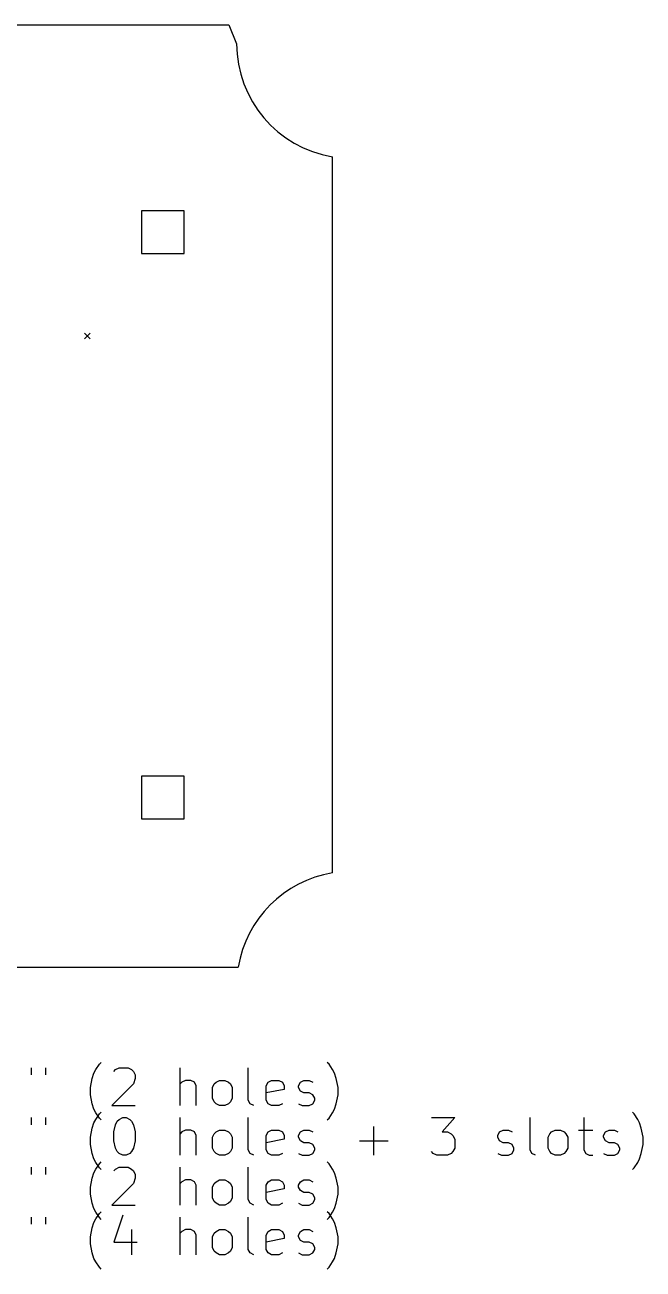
# Model space of a CAD drawing. Extents: x -25.7 to 40.5, y -65 to 1.
# Drawn here: x 7.7 to 40.5, y -65 to 1 of the extents above; entities that cross this region are included whole.
import ezdxf

# ---------------------------------------------------------------- set-up
doc = ezdxf.new("R2010")
doc.units = 0
doc.layers.add('BLACK', color=7, linetype='CONTINUOUS')

msp = doc.modelspace()

# ---------------------------------------------------------------- linework, layer by layer
at = {"layer": 'BLACK', "linetype": 'CONTINUOUS'}
for p, q in [((-18.5, 1), (18.5, 1)), ((18.5, 1), (18.917237, 0)), ((24, -44), (24, -6)), ((16.131382, -8.868618), (13.868618, -8.868618)), ((13.868618, -8.868618), (13.868618, -11.131382)), ((16.131382, -11.131382), (16.131382, -8.868618)), ((13.868618, -11.131382), (16.131382, -11.131382)), ((10.85, -15.35), (11.15, -15.65)), ((11.15, -15.35), (10.85, -15.65)), ((16.131382, -38.868618), (13.868618, -38.868618)), ((13.868618, -38.868618), (13.868618, -41.131382)), ((16.131382, -41.131382), (16.131382, -38.868618)), ((13.868618, -41.131382), (16.131382, -41.131382)), ((-19, -49), (19, -49.000004)), ((11.630386, -54.149365), (11.725625, -54.054127)), ((23.820864, -54.149365), (23.725626, -54.054127)), ((8.011338, -54.339842), (8.011338, -54.720794)), ((8.773243, -54.339842), (8.773243, -54.720794)), ((11.249434, -54.91127), (11.344672, -54.625556)), ((11.344672, -54.625556), (11.43991, -54.43508)), ((11.43991, -54.43508), (11.630386, -54.149365)), ((12.392291, -54.530318), (12.487529, -54.43508)), ((12.487529, -54.43508), (12.678005, -54.339842)), ((12.678005, -54.339842), (13.154196, -54.339842)), ((13.154196, -54.339842), (13.344672, -54.43508)), ((13.344672, -54.43508), (13.43991, -54.530318)), ((13.43991, -54.530318), (13.535148, -54.720794)), ((13.535148, -54.720794), (13.535148, -54.91127)), ((15.916101, -56.339842), (15.916101, -54.339842)), ((19.535149, -56.054127), (19.535149, -54.339842)), ((24.01134, -54.43508), (23.820864, -54.149365)), ((24.106578, -54.625556), (24.01134, -54.43508)), ((24.201816, -54.91127), (24.106578, -54.625556)), ((11.154196, -55.387461), (11.249434, -54.91127)), ((11.154196, -55.768413), (11.154196, -55.387461)), ((13.43991, -55.196984), (12.297053, -56.339842)), ((13.535148, -54.91127), (13.43991, -55.196984)), ((16.011339, -55.101746), (15.916101, -55.196984)), ((16.201815, -55.006508), (16.011339, -55.101746)), ((16.48753, -55.006508), (16.201815, -55.006508)), ((16.678006, -55.101746), (16.48753, -55.006508)), ((16.773244, -55.292223), (16.678006, -55.101746)), ((16.773244, -56.339842), (16.773244, -55.292223)), ((17.630387, -55.387461), (17.725625, -55.196984)), ((17.630387, -55.958889), (17.630387, -55.387461)), ((17.725625, -55.196984), (17.820863, -55.101746)), ((17.820863, -55.101746), (18.011339, -55.006508)), ((18.011339, -55.006508), (18.297054, -55.006508)), ((18.297054, -55.006508), (18.48753, -55.101746)), ((18.48753, -55.101746), (18.582768, -55.196984)), ((18.582768, -55.196984), (18.678006, -55.387461)), ((18.678006, -55.387461), (18.678006, -55.958889)), ((20.48753, -55.292223), (20.582768, -55.101746)), ((20.48753, -56.054127), (20.48753, -55.292223)), ((20.582768, -55.101746), (20.773244, -55.006508)), ((20.773244, -55.006508), (21.154197, -55.006508)), ((21.154197, -55.006508), (21.344673, -55.101746)), ((21.344673, -55.101746), (21.439911, -55.292223)), ((21.439911, -55.292223), (21.439911, -55.482699)), ((22.201816, -55.292223), (22.297054, -55.101746)), ((22.201816, -55.387461), (22.201816, -55.292223)), ((22.297054, -55.577937), (22.201816, -55.387461)), ((22.297054, -55.101746), (22.48753, -55.006508)), ((22.48753, -55.006508), (22.773244, -55.006508)), ((22.773244, -55.006508), (22.963721, -55.101746)), ((24.297054, -55.387461), (24.201816, -54.91127)), ((24.297054, -55.768413), (24.297054, -55.387461)), ((11.249434, -56.244604), (11.154196, -55.768413)), ((17.725625, -56.149365), (17.630387, -55.958889)), ((18.678006, -55.958889), (18.582768, -56.149365)), ((19.630387, -56.244604), (19.535149, -56.054127)), ((21.439911, -55.482699), (20.48753, -55.673175)), ((20.582768, -56.244604), (20.48753, -56.054127)), ((22.48753, -55.673175), (22.297054, -55.577937)), ((22.773244, -55.673175), (22.48753, -55.673175)), ((22.963721, -55.768413), (22.773244, -55.673175)), ((23.058959, -55.958889), (22.963721, -55.768413)), ((22.963721, -56.244604), (23.058959, -56.054127)), ((23.058959, -56.054127), (23.058959, -55.958889)), ((24.201816, -56.244604), (24.297054, -55.768413)), ((11.344672, -56.530318), (11.249434, -56.244604)), ((11.43991, -56.720794), (11.344672, -56.530318)), ((11.630386, -57.006508), (11.43991, -56.720794)), ((11.630386, -56.789365), (11.725625, -56.694127)), ((12.297053, -56.339842), (13.535148, -56.339842)), ((17.820863, -56.244604), (17.725625, -56.149365)), ((18.011339, -56.339842), (17.820863, -56.244604)), ((18.297054, -56.339842), (18.011339, -56.339842)), ((18.48753, -56.244604), (18.297054, -56.339842)), ((18.582768, -56.149365), (18.48753, -56.244604)), ((19.820863, -56.339842), (19.630387, -56.244604)), ((20.773244, -56.339842), (20.582768, -56.244604)), ((21.154197, -56.339842), (20.773244, -56.339842)), ((21.344673, -56.244604), (21.154197, -56.339842)), ((22.201816, -56.244604), (22.392292, -56.339842)), ((22.392292, -56.339842), (22.773244, -56.339842)), ((22.773244, -56.339842), (22.963721, -56.244604)), ((23.820864, -57.006508), (24.01134, -56.720794)), ((24.01134, -56.720794), (24.106578, -56.530318)), ((24.106578, -56.530318), (24.201816, -56.244604)), ((40.011342, -56.789365), (39.916104, -56.694127)), ((8.011338, -56.979842), (8.011338, -57.360794)), ((8.773243, -56.979842), (8.773243, -57.360794)), ((11.249434, -57.55127), (11.344672, -57.265556)), ((11.344672, -57.265556), (11.43991, -57.07508)), ((11.43991, -57.07508), (11.630386, -56.789365)), ((11.725625, -57.101746), (11.630386, -57.006508)), ((12.392291, -57.741746), (12.487529, -57.360794)), ((12.487529, -57.360794), (12.582767, -57.170318)), ((12.582767, -57.170318), (12.678005, -57.07508)), ((12.678005, -57.07508), (12.868481, -56.979842)), ((12.868481, -56.979842), (13.058958, -56.979842)), ((13.058958, -56.979842), (13.249434, -57.07508)), ((13.249434, -57.07508), (13.344672, -57.170318)), ((13.344672, -57.170318), (13.43991, -57.360794)), ((13.43991, -57.360794), (13.535148, -57.741746)), ((15.916101, -58.979842), (15.916101, -56.979842)), ((19.535149, -58.694127), (19.535149, -56.979842)), ((23.725626, -57.101746), (23.820864, -57.006508)), ((29.249436, -56.979842), (30.487531, -56.979842)), ((30.487531, -56.979842), (29.820864, -57.741746)), ((34.487532, -58.694127), (34.487532, -56.979842)), ((37.344675, -56.979842), (37.344675, -58.694127)), ((40.201818, -57.07508), (40.011342, -56.789365)), ((40.297056, -57.265556), (40.201818, -57.07508)), ((40.392294, -57.55127), (40.297056, -57.265556)), ((11.154196, -58.027461), (11.249434, -57.55127)), ((11.154196, -58.408413), (11.154196, -58.027461)), ((12.392291, -58.217937), (12.392291, -57.741746)), ((13.535148, -57.741746), (13.535148, -58.217937)), ((16.011339, -57.741746), (15.916101, -57.836984)), ((16.201815, -57.646508), (16.011339, -57.741746)), ((16.48753, -57.646508), (16.201815, -57.646508)), ((16.678006, -57.741746), (16.48753, -57.646508)), ((16.773244, -57.932223), (16.678006, -57.741746)), ((16.773244, -58.979842), (16.773244, -57.932223)), ((17.630387, -58.027461), (17.725625, -57.836984)), ((17.630387, -58.598889), (17.630387, -58.027461)), ((17.725625, -57.836984), (17.820863, -57.741746)), ((17.820863, -57.741746), (18.011339, -57.646508)), ((18.011339, -57.646508), (18.297054, -57.646508)), ((18.297054, -57.646508), (18.48753, -57.741746)), ((18.48753, -57.741746), (18.582768, -57.836984)), ((18.582768, -57.836984), (18.678006, -58.027461)), ((18.678006, -58.027461), (18.678006, -58.598889)), ((20.48753, -57.932223), (20.582768, -57.741746)), ((20.48753, -58.694127), (20.48753, -57.932223)), ((20.582768, -57.741746), (20.773244, -57.646508)), ((20.773244, -57.646508), (21.154197, -57.646508)), ((21.154197, -57.646508), (21.344673, -57.741746)), ((21.344673, -57.741746), (21.439911, -57.932223)), ((21.439911, -57.932223), (21.439911, -58.122699)), ((22.201816, -57.932223), (22.297054, -57.741746)), ((22.201816, -58.027461), (22.201816, -57.932223)), ((22.297054, -58.217937), (22.201816, -58.027461)), ((22.297054, -57.741746), (22.48753, -57.646508)), ((22.48753, -57.646508), (22.773244, -57.646508)), ((22.773244, -57.646508), (22.963721, -57.741746)), ((26.201817, -58.979842), (26.201817, -57.456032)), ((29.820864, -57.741746), (30.106579, -57.741746)), ((30.106579, -57.741746), (30.297055, -57.836984)), ((30.297055, -57.836984), (30.392293, -57.932223)), ((30.392293, -57.932223), (30.487531, -58.122699)), ((32.773246, -57.932223), (32.868484, -57.741746)), ((32.773246, -58.027461), (32.773246, -57.932223)), ((32.868484, -58.217937), (32.773246, -58.027461)), ((32.868484, -57.741746), (33.05896, -57.646508)), ((33.05896, -57.646508), (33.344674, -57.646508)), ((33.344674, -57.646508), (33.535151, -57.741746)), ((35.439913, -58.027461), (35.535151, -57.836984)), ((35.439913, -58.598889), (35.439913, -58.027461)), ((35.535151, -57.836984), (35.630389, -57.741746)), ((35.630389, -57.741746), (35.820865, -57.646508)), ((35.820865, -57.646508), (36.10658, -57.646508)), ((36.10658, -57.646508), (36.297056, -57.741746)), ((36.297056, -57.741746), (36.392294, -57.836984)), ((36.392294, -57.836984), (36.487532, -58.027461)), ((36.487532, -58.027461), (36.487532, -58.598889)), ((37.058961, -57.646508), (37.820865, -57.646508)), ((38.392294, -57.932223), (38.487532, -57.741746)), ((38.392294, -58.027461), (38.392294, -57.932223)), ((38.487532, -58.217937), (38.392294, -58.027461)), ((38.487532, -57.741746), (38.678008, -57.646508)), ((38.678008, -57.646508), (38.963722, -57.646508)), ((38.963722, -57.646508), (39.154199, -57.741746)), ((40.487532, -58.027461), (40.392294, -57.55127)), ((40.487532, -58.408413), (40.487532, -58.027461)), ((11.249434, -58.884604), (11.154196, -58.408413)), ((12.487529, -58.598889), (12.392291, -58.217937)), ((12.582767, -58.789365), (12.487529, -58.598889)), ((13.43991, -58.598889), (13.344672, -58.789365)), ((13.535148, -58.217937), (13.43991, -58.598889)), ((17.725625, -58.789365), (17.630387, -58.598889)), ((18.678006, -58.598889), (18.582768, -58.789365)), ((19.630387, -58.884604), (19.535149, -58.694127)), ((21.439911, -58.122699), (20.48753, -58.313175)), ((20.582768, -58.884604), (20.48753, -58.694127)), ((22.48753, -58.313175), (22.297054, -58.217937)), ((22.773244, -58.313175), (22.48753, -58.313175)), ((22.963721, -58.408413), (22.773244, -58.313175)), ((23.058959, -58.598889), (22.963721, -58.408413)), ((22.963721, -58.884604), (23.058959, -58.694127)), ((23.058959, -58.694127), (23.058959, -58.598889)), ((25.439912, -58.217937), (26.963722, -58.217937)), ((30.487531, -58.598889), (30.392293, -58.789365)), ((30.487531, -58.122699), (30.487531, -58.598889)), ((33.05896, -58.313175), (32.868484, -58.217937)), ((33.344674, -58.313175), (33.05896, -58.313175)), ((33.535151, -58.408413), (33.344674, -58.313175)), ((33.630389, -58.598889), (33.535151, -58.408413)), ((33.535151, -58.884604), (33.630389, -58.694127)), ((33.630389, -58.694127), (33.630389, -58.598889)), ((34.58277, -58.884604), (34.487532, -58.694127)), ((35.535151, -58.789365), (35.439913, -58.598889)), ((36.487532, -58.598889), (36.392294, -58.789365)), ((37.344675, -58.694127), (37.439913, -58.884604)), ((38.678008, -58.313175), (38.487532, -58.217937)), ((38.963722, -58.313175), (38.678008, -58.313175)), ((39.154199, -58.408413), (38.963722, -58.313175)), ((39.249437, -58.598889), (39.154199, -58.408413)), ((39.154199, -58.884604), (39.249437, -58.694127)), ((39.249437, -58.694127), (39.249437, -58.598889)), ((40.392294, -58.884604), (40.487532, -58.408413)), ((11.344672, -59.170318), (11.249434, -58.884604)), ((11.43991, -59.360794), (11.344672, -59.170318)), ((11.630386, -59.646508), (11.43991, -59.360794)), ((11.630386, -59.429365), (11.725625, -59.334127)), ((12.678005, -58.884604), (12.582767, -58.789365)), ((12.868481, -58.979842), (12.678005, -58.884604)), ((13.058958, -58.979842), (12.868481, -58.979842)), ((13.249434, -58.884604), (13.058958, -58.979842)), ((13.344672, -58.789365), (13.249434, -58.884604)), ((17.820863, -58.884604), (17.725625, -58.789365)), ((18.011339, -58.979842), (17.820863, -58.884604)), ((18.297054, -58.979842), (18.011339, -58.979842)), ((18.48753, -58.884604), (18.297054, -58.979842)), ((18.582768, -58.789365), (18.48753, -58.884604)), ((19.820863, -58.979842), (19.630387, -58.884604)), ((20.773244, -58.979842), (20.582768, -58.884604)), ((21.154197, -58.979842), (20.773244, -58.979842)), ((21.344673, -58.884604), (21.154197, -58.979842)), ((22.201816, -58.884604), (22.392292, -58.979842)), ((22.392292, -58.979842), (22.773244, -58.979842)), ((22.773244, -58.979842), (22.963721, -58.884604)), ((23.820864, -59.429365), (23.725626, -59.334127)), ((29.344674, -58.884604), (29.249436, -58.789365)), ((29.53515, -58.979842), (29.344674, -58.884604)), ((30.106579, -58.979842), (29.53515, -58.979842)), ((30.297055, -58.884604), (30.106579, -58.979842)), ((30.392293, -58.789365), (30.297055, -58.884604)), ((32.773246, -58.884604), (32.963722, -58.979842)), ((32.963722, -58.979842), (33.344674, -58.979842)), ((33.344674, -58.979842), (33.535151, -58.884604)), ((34.773246, -58.979842), (34.58277, -58.884604)), ((35.630389, -58.884604), (35.535151, -58.789365)), ((35.820865, -58.979842), (35.630389, -58.884604)), ((36.10658, -58.979842), (35.820865, -58.979842)), ((36.297056, -58.884604), (36.10658, -58.979842)), ((36.392294, -58.789365), (36.297056, -58.884604)), ((37.439913, -58.884604), (37.630389, -58.979842)), ((37.630389, -58.979842), (37.820865, -58.979842)), ((38.392294, -58.884604), (38.58277, -58.979842)), ((38.58277, -58.979842), (38.963722, -58.979842)), ((38.963722, -58.979842), (39.154199, -58.884604)), ((40.011342, -59.646508), (40.201818, -59.360794)), ((40.201818, -59.360794), (40.297056, -59.170318)), ((40.297056, -59.170318), (40.392294, -58.884604)), ((8.011338, -59.619842), (8.011338, -60.000794)), ((8.773243, -59.619842), (8.773243, -60.000794)), ((11.249434, -60.19127), (11.344672, -59.905556)), ((11.344672, -59.905556), (11.43991, -59.71508)), ((11.43991, -59.71508), (11.630386, -59.429365)), ((11.725625, -59.741746), (11.630386, -59.646508)), ((12.392291, -59.810318), (12.487529, -59.71508)), ((12.487529, -59.71508), (12.678005, -59.619842)), ((12.678005, -59.619842), (13.154196, -59.619842)), ((13.154196, -59.619842), (13.344672, -59.71508)), ((13.344672, -59.71508), (13.43991, -59.810318)), ((13.43991, -59.810318), (13.535148, -60.000794)), ((13.535148, -60.000794), (13.535148, -60.19127)), ((15.916101, -61.619842), (15.916101, -59.619842)), ((19.535149, -61.334127), (19.535149, -59.619842)), ((24.01134, -59.71508), (23.820864, -59.429365)), ((24.106578, -59.905556), (24.01134, -59.71508)), ((24.201816, -60.19127), (24.106578, -59.905556)), ((39.916104, -59.741746), (40.011342, -59.646508)), ((11.154196, -60.667461), (11.249434, -60.19127)), ((11.154196, -61.048413), (11.154196, -60.667461)), ((13.43991, -60.476984), (12.297053, -61.619842)), ((13.535148, -60.19127), (13.43991, -60.476984)), ((16.011339, -60.381746), (15.916101, -60.476984)), ((16.201815, -60.286508), (16.011339, -60.381746)), ((16.48753, -60.286508), (16.201815, -60.286508)), ((16.678006, -60.381746), (16.48753, -60.286508)), ((16.773244, -60.572223), (16.678006, -60.381746)), ((16.773244, -61.619842), (16.773244, -60.572223)), ((17.630387, -60.667461), (17.725625, -60.476984)), ((17.630387, -61.238889), (17.630387, -60.667461)), ((17.725625, -60.476984), (17.820863, -60.381746)), ((17.820863, -60.381746), (18.011339, -60.286508)), ((18.011339, -60.286508), (18.297054, -60.286508)), ((18.297054, -60.286508), (18.48753, -60.381746)), ((18.48753, -60.381746), (18.582768, -60.476984)), ((18.582768, -60.476984), (18.678006, -60.667461)), ((18.678006, -60.667461), (18.678006, -61.238889)), ((20.48753, -60.572223), (20.582768, -60.381746)), ((20.48753, -61.334127), (20.48753, -60.572223)), ((20.582768, -60.381746), (20.773244, -60.286508)), ((20.773244, -60.286508), (21.154197, -60.286508)), ((21.154197, -60.286508), (21.344673, -60.381746)), ((21.344673, -60.381746), (21.439911, -60.572223)), ((21.439911, -60.572223), (21.439911, -60.762699)), ((22.201816, -60.572223), (22.297054, -60.381746)), ((22.201816, -60.667461), (22.201816, -60.572223)), ((22.297054, -60.857937), (22.201816, -60.667461)), ((22.297054, -60.381746), (22.48753, -60.286508)), ((22.48753, -60.286508), (22.773244, -60.286508)), ((22.773244, -60.286508), (22.963721, -60.381746)), ((24.297054, -60.667461), (24.201816, -60.19127)), ((24.297054, -61.048413), (24.297054, -60.667461)), ((11.249434, -61.524604), (11.154196, -61.048413)), ((17.725625, -61.429365), (17.630387, -61.238889)), ((18.678006, -61.238889), (18.582768, -61.429365)), ((19.630387, -61.524604), (19.535149, -61.334127)), ((21.439911, -60.762699), (20.48753, -60.953175)), ((20.582768, -61.524604), (20.48753, -61.334127)), ((22.48753, -60.953175), (22.297054, -60.857937)), ((22.773244, -60.953175), (22.48753, -60.953175)), ((22.963721, -61.048413), (22.773244, -60.953175)), ((23.058959, -61.238889), (22.963721, -61.048413)), ((22.963721, -61.524604), (23.058959, -61.334127)), ((23.058959, -61.334127), (23.058959, -61.238889)), ((24.201816, -61.524604), (24.297054, -61.048413)), ((11.344672, -61.810318), (11.249434, -61.524604)), ((11.43991, -62.000794), (11.344672, -61.810318)), ((11.630386, -62.286508), (11.43991, -62.000794)), ((11.630386, -62.069365), (11.725625, -61.974127)), ((12.297053, -61.619842), (13.535148, -61.619842)), ((17.820863, -61.524604), (17.725625, -61.429365)), ((18.011339, -61.619842), (17.820863, -61.524604)), ((18.297054, -61.619842), (18.011339, -61.619842)), ((18.48753, -61.524604), (18.297054, -61.619842)), ((18.582768, -61.429365), (18.48753, -61.524604)), ((19.820863, -61.619842), (19.630387, -61.524604)), ((20.773244, -61.619842), (20.582768, -61.524604)), ((21.154197, -61.619842), (20.773244, -61.619842)), ((21.344673, -61.524604), (21.154197, -61.619842)), ((22.201816, -61.524604), (22.392292, -61.619842)), ((22.392292, -61.619842), (22.773244, -61.619842)), ((22.773244, -61.619842), (22.963721, -61.524604)), ((23.820864, -62.069365), (23.725626, -61.974127)), ((23.820864, -62.286508), (24.01134, -62.000794)), ((24.01134, -62.000794), (24.106578, -61.810318)), ((24.106578, -61.810318), (24.201816, -61.524604)), ((8.011338, -62.259842), (8.011338, -62.640794)), ((8.773243, -62.259842), (8.773243, -62.640794)), ((11.249434, -62.83127), (11.344672, -62.545556)), ((11.344672, -62.545556), (11.43991, -62.35508)), ((11.43991, -62.35508), (11.630386, -62.069365)), ((11.725625, -62.381746), (11.630386, -62.286508)), ((12.868481, -62.164604), (12.392291, -63.593175)), ((15.916101, -64.259842), (15.916101, -62.259842)), ((19.535149, -63.974127), (19.535149, -62.259842)), ((23.725626, -62.381746), (23.820864, -62.286508)), ((24.01134, -62.35508), (23.820864, -62.069365)), ((24.106578, -62.545556), (24.01134, -62.35508)), ((24.201816, -62.83127), (24.106578, -62.545556)), ((11.154196, -63.307461), (11.249434, -62.83127)), ((11.154196, -63.688413), (11.154196, -63.307461)), ((13.344672, -62.926508), (13.344672, -64.259842)), ((16.011339, -63.021746), (15.916101, -63.116984)), ((16.201815, -62.926508), (16.011339, -63.021746)), ((16.48753, -62.926508), (16.201815, -62.926508)), ((16.678006, -63.021746), (16.48753, -62.926508)), ((16.773244, -63.212223), (16.678006, -63.021746)), ((16.773244, -64.259842), (16.773244, -63.212223)), ((17.630387, -63.307461), (17.725625, -63.116984)), ((17.630387, -63.878889), (17.630387, -63.307461)), ((17.725625, -63.116984), (17.820863, -63.021746)), ((17.820863, -63.021746), (18.011339, -62.926508)), ((18.011339, -62.926508), (18.297054, -62.926508)), ((18.297054, -62.926508), (18.48753, -63.021746)), ((18.48753, -63.021746), (18.582768, -63.116984)), ((18.582768, -63.116984), (18.678006, -63.307461)), ((18.678006, -63.307461), (18.678006, -63.878889)), ((20.48753, -63.212223), (20.582768, -63.021746)), ((20.48753, -63.974127), (20.48753, -63.212223)), ((20.582768, -63.021746), (20.773244, -62.926508)), ((20.773244, -62.926508), (21.154197, -62.926508)), ((21.154197, -62.926508), (21.344673, -63.021746)), ((21.344673, -63.021746), (21.439911, -63.212223)), ((21.439911, -63.212223), (21.439911, -63.402699)), ((22.201816, -63.212223), (22.297054, -63.021746)), ((22.201816, -63.307461), (22.201816, -63.212223)), ((22.297054, -63.497937), (22.201816, -63.307461)), ((22.297054, -63.021746), (22.48753, -62.926508)), ((22.48753, -62.926508), (22.773244, -62.926508)), ((22.773244, -62.926508), (22.963721, -63.021746)), ((24.297054, -63.307461), (24.201816, -62.83127)), ((24.297054, -63.688413), (24.297054, -63.307461)), ((11.249434, -64.164604), (11.154196, -63.688413)), ((12.392291, -63.593175), (13.630386, -63.593175)), ((17.725625, -64.069365), (17.630387, -63.878889)), ((18.678006, -63.878889), (18.582768, -64.069365)), ((19.630387, -64.164604), (19.535149, -63.974127)), ((21.439911, -63.402699), (20.48753, -63.593175)), ((20.582768, -64.164604), (20.48753, -63.974127)), ((22.48753, -63.593175), (22.297054, -63.497937)), ((22.773244, -63.593175), (22.48753, -63.593175)), ((22.963721, -63.688413), (22.773244, -63.593175)), ((23.058959, -63.878889), (22.963721, -63.688413)), ((22.963721, -64.164604), (23.058959, -63.974127)), ((23.058959, -63.974127), (23.058959, -63.878889)), ((24.201816, -64.164604), (24.297054, -63.688413)), ((11.344672, -64.450318), (11.249434, -64.164604)), ((11.43991, -64.640794), (11.344672, -64.450318)), ((11.630386, -64.926508), (11.43991, -64.640794)), ((17.820863, -64.164604), (17.725625, -64.069365)), ((18.011339, -64.259842), (17.820863, -64.164604)), ((18.297054, -64.259842), (18.011339, -64.259842)), ((18.48753, -64.164604), (18.297054, -64.259842)), ((18.582768, -64.069365), (18.48753, -64.164604)), ((19.820863, -64.259842), (19.630387, -64.164604)), ((20.773244, -64.259842), (20.582768, -64.164604)), ((21.154197, -64.259842), (20.773244, -64.259842)), ((21.344673, -64.164604), (21.154197, -64.259842)), ((22.201816, -64.164604), (22.392292, -64.259842)), ((22.392292, -64.259842), (22.773244, -64.259842)), ((22.773244, -64.259842), (22.963721, -64.164604)), ((23.820864, -64.926508), (24.01134, -64.640794)), ((24.01134, -64.640794), (24.106578, -64.450318)), ((24.106578, -64.450318), (24.201816, -64.164604)), ((11.725625, -65.021746), (11.630386, -64.926508)), ((23.725626, -65.021746), (23.820864, -64.926508))]:
    msp.add_line(p, q, dxfattribs=at)
at = {"layer": 'BLACK'}
for centre, start, end in [((25, 0), -180, -99.46232221), ((25, -50), 99.46232221, 170.53767779)]:
    msp.add_arc(centre, 6.082763, start, end, dxfattribs=at)

doc.saveas('drawing.dxf')
